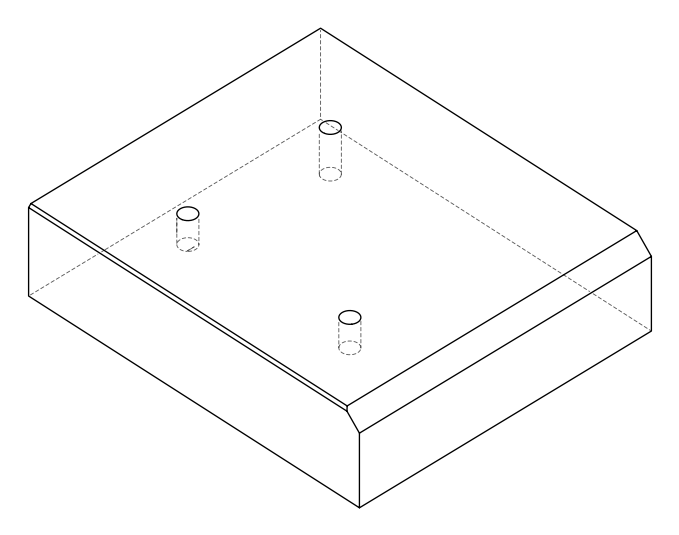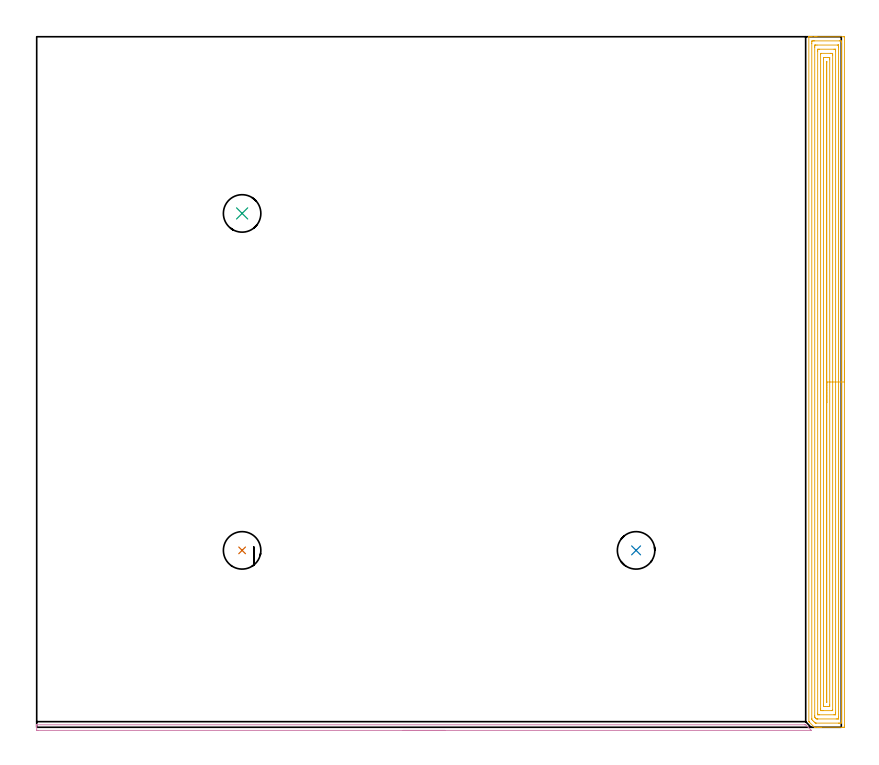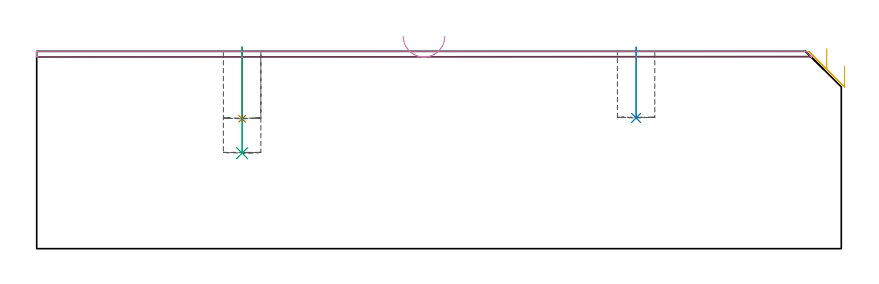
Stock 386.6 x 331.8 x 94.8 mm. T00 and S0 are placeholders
(PLAN: 5 operations, 1 tool changes, 22.4 min)
(1 INDEXABLE_INSERT_DRILL_BLIND_HOLE_FROM_SOLID | STEP1POCKET | NXT0302_007 | 0.14 min | 8178 mm3)
(2 INDEXABLE_INSERT_DRILL_BLIND_HOLE_FROM_SOLID_1 | STEP1POCKET_1 | NXT0302_007 | 0.14 min | 8076 mm3)
(3 INDEXABLE_INSERT_DRILL_BLIND_HOLE_FROM_SOLID_2 | STEP1POCKET_2 | NXT0302_007 | 0.21 min | 12369 mm3)
(4 AREA_MILL | FG_CHAMFER_SURFACE | UGT0205_001 | 3.13 min | 1363 mm3)
(5 AREA_MILL_1 | FG_CHAMFER_SURFACE_1 | UGT0205_001 | 18.75 min | 48500 mm3)
(TOOL NXT0302_007 | Index. Insert Drill 18mm [880-D1800L25-05] | D18 PA176 FL90 Z2)
(TOOL UGT0205_001 | Chamfer Mill 20 x 3 x 45 deg. | D20 FL50 Z2)
(OP 1 INDEXABLE_INSERT_DRILL_BLIND_HOLE_FROM_SOLID)
G17 G21 G94 G90
T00 M6
G54
G17 G0 G90 X98.7 Y85. S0 M3
G43 Z104.8 H1
G94 G81 G98 Z62.4 F250. R96.8
G80
M5
M2
(OP 2 INDEXABLE_INSERT_DRILL_BLIND_HOLE_FROM_SOLID_1)
G17 G21 G94 G90
T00 M6
G54
G17 G0 G90 X288. Y85. S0 M3
G43 Z104.8 H1
G94 G81 G98 Z62.8 F250. R96.8
G80
M5
M2
(OP 3 INDEXABLE_INSERT_DRILL_BLIND_HOLE_FROM_SOLID_2)
G17 G21 G94 G90
T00 M6
G54
G17 G0 G90 X98.7 Y246.9 S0 M3
G43 Z104.8 H1
G94 G81 G98 Z45.9 F250. R96.8
G80
M5
M2
(OP 4 AREA_MILL)
G17 G21 G94 G90
T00 M6
G54
G17 G0 G90 X196.1 Y-1.5 S1061 M3
G43 Z104.8 H0
Z102.1
G94 G1 X196.062 Z101.228 F250.
X195.948 Z100.364
X195.759 Z99.512
X195.497 Z98.68
X195.163 Z97.874
X194.76 Z97.1
X194.291 Z96.364
X193.76 Z95.672
X193.171 Z95.029
X192.528 Z94.44
X191.836 Z93.908
X191.1 Z93.44
X190.326 Z93.037
X189.52 Z92.703
X188.688 Z92.441
X187.836 Z92.252
X186.971 Z92.138
X186.1 Z92.1
X0.625
X0.414 Y-1.498 Z92.102
X0.003 Y-1.491 Z92.105
X0. Y-1.384 Z92.213
Y-0.15 Z93.445
Y0.554 Z94.153
Y0.828 Z94.427
X0.007 Y1.19 Z94.781
X0.008 Y1.197 Z94.788
X0.178 Y1.2 Z94.8
X368.893
X369.496 Y1.196 Z94.787
X369.525 Y1.175 Z94.775
X371.734 Y-1.033 Z92.564
X372.174 Y-1.474 Z92.126
X372.192 Y-1.492 Z92.107
X372.186 Y-1.496 Z92.103
X372.171 Y-1.5 Z92.1
X186.1
X185.228 Z92.138
X184.363 Z92.252
X183.512 Z92.441
X182.68 Z92.703
X181.874 Z93.037
X181.1 Z93.44
X180.364 Z93.908
X179.672 Z94.44
X179.029 Z95.029
X178.439 Z95.672
X177.908 Z96.364
X177.44 Z97.1
X177.037 Z97.874
X176.703 Z98.68
X176.441 Z99.512
X176.252 Z100.364
X176.138 Z101.228
X176.1 Z102.1
G0 Z104.8
M5
M2
(OP 5 AREA_MILL_1)
G17 G21 G94 G90
T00 M6
G54
G17 G0 G90 X388.1 Y175.9 S1061 M3
G43 Z104.8 H0
Z87.7
G94 G1 Y175.862 Z86.828 F250.
Y175.748 Z85.964
Y175.559 Z85.112
Y175.297 Z84.28
Y174.963 Z83.474
Y174.56 Z82.7
Y174.091 Z81.964
Y173.56 Z81.272
Y172.971 Z80.629
Y172.328 Z80.04
Y171.636 Z79.508
Y170.9 Z79.04
Y170.126 Z78.637
Y169.32 Z78.303
Y168.488 Z78.041
Y167.636 Z77.852
Y166.772 Z77.738
Y165.9 Z77.7
Y0.957
X388.099 Y0.619 Z77.701
X388.094 Y0.07 Z77.704
X388.092 Y0.008 Z77.706
X387.548 Y0.004 Z78.25
X386.932 Y0. Z78.865
X376.884 Z88.91
X376.338 Z89.459
X375.995 Z89.801
X375.449 Z90.347
X375.107 Z90.688
X374.422 Z91.378
X373.774 Z92.026
X373.722 Y0.001 Z92.077
X373.696 Y0.003 Z92.102
X371.294 Y2.406 Z94.505
X371.048 Y2.655 Z94.748
X371.003 Y2.705 Z94.789
X371. Y2.852 Z94.8
Y331.628
X371.002 Y331.791 Z94.788
X371.041 Y331.8 Z94.75
X371.426 Z94.374
X371.756 Z94.044
X372.441 Z93.354
X373.672 Z92.125
X374.218 Z91.576
X374.834 Z90.962
X387.548 Z78.25
X387.823 Y331.797 Z77.974
X388.092 Y331.79 Z77.706
X388.099 Y331.52 Z77.699
X388.1 Y165.9 Z77.7
X386.686 Z79.114
Y3.299
X386.685 Y2.406 Z79.115
X386.684 Y2.381 Z79.116
X386.659 Y2.01 Z79.141
X386.172 Y2.002 Z79.628
X385.771 Y2.001 Z80.029
X385.285 Y2. Z80.515
X374.621 Y2.001 Z91.179
X374.218 Y2.008 Z91.582
X374.162 Y2.01 Z91.638
X374.104 Y2.058 Z91.696
X373.984 Y2.172 Z91.816
X373.744 Y2.406 Z92.056
X373.329 Y2.821 Z92.471
X372.853 Y3.299 Z92.947
X372.441 Y3.721 Z93.359
X372.416 Y4.193 Z93.384
X372.415 Y4.219 Z93.385
X372.414 Y328.501 Z93.386
X372.415 Y329.394 Z93.385
X372.416 Y329.419 Z93.384
X372.441 Y329.79 Z93.359
X372.928 Y329.798 Z92.872
X373.329 Y329.799 Z92.471
X373.815 Y329.8 Z91.985
X385.771 Y329.799 Z80.029
X386.258 Y329.798 Z79.542
X386.659 Y329.79 Z79.141
X386.684 Y329.394 Z79.116
X386.685 Y329.368 Z79.115
X386.686 Y165.9 Z79.114
X385.272 Z80.528
X385.271 Y5.086 Z80.529
X385.27 Y4.696 Z80.53
X385.265 Y4.193 Z80.535
X385.258 Y4.01 Z80.542
X385.071 Y4.002 Z80.729
X384.882 Y4.001 Z80.918
X384.185 Y4. Z81.615
X375.298 Z90.502
X375.107 Y4.003 Z90.693
X374.915 Y4.01 Z90.885
X374.585 Y4.027 Z91.215
X374.409 Y4.193 Z91.391
X374.218 Y4.384 Z91.582
X373.871 Y4.74 Z91.929
X373.835 Y4.786 Z91.965
X373.832 Y4.851 Z91.968
X373.83 Y4.955 Z91.97
X373.829 Y5.086 Z91.971
X373.828 Y5.478 Z91.972
X373.829 Y326.714 Z91.971
X373.83 Y327.104 Z91.97
X373.835 Y327.608 Z91.965
X373.842 Y327.79 Z91.958
X374.029 Y327.798 Z91.771
X374.218 Y327.799 Z91.582
X374.915 Y327.8 Z90.885
X384.882 Y327.799 Z80.918
X385.073 Y327.795 Z80.727
X385.2 Y327.79 Z80.6
X385.265 Y327.777 Z80.535
X385.267 Y327.737 Z80.533
X385.27 Y327.608 Z80.53
X385.271 Y327.216 Z80.529
X385.272 Y326.714 Z80.528
Y165.9
X383.857 Z81.943
Y6.873
X383.853 Y6.12 Z81.947
X383.851 Y6.017 Z81.949
X383.755 Y6.01 Z82.045
X383.539 Y6.005 Z82.261
X383.105 Y6. Z82.695
X375.975 Z89.825
X375.554 Y6.004 Z90.246
X375.344 Y6.009 Z90.456
X375.25 Y6.014 Z90.55
X375.248 Y6.085 Z90.552
X375.243 Y6.736 Z90.557
Y324.927
X375.247 Y325.68 Z90.553
X375.249 Y325.783 Z90.551
X375.345 Y325.79 Z90.455
X375.561 Y325.795 Z90.239
X375.995 Y325.8 Z89.805
X383.125 Z82.675
X383.546 Y325.796 Z82.254
X383.756 Y325.791 Z82.044
X383.85 Y325.786 Z81.95
X383.852 Y325.715 Z81.948
X383.857 Y325.064 Z81.943
Y165.9
X382.443 Z83.357
Y8.431
X382.441 Y8.203 Z83.359
X382.437 Y8.051 Z83.363
X382.435 Y8.009 Z83.365
X382.42 Y8.006 Z83.38
X382.38 Y8.003 Z83.42
X382.216 Y8. Z83.584
X381.983 Z83.817
X377.773 Z88.027
X377.54 Z88.26
X376.884 Y8.007 Z88.916
X376.672 Y8.01 Z89.128
X376.662 Y8.431 Z89.138
X376.659 Y8.66 Z89.141
X376.657 Y8.888 Z89.143
Y323.369
X376.659 Y323.597 Z89.141
X376.663 Y323.749 Z89.137
X376.665 Y323.791 Z89.135
X376.68 Y323.794 Z89.12
X376.72 Y323.797 Z89.08
X376.884 Y323.799 Z88.916
X377.117 Y323.8 Z88.683
X381.327 Z84.473
X381.56 Z84.24
X382.216 Y323.793 Z83.584
X382.428 Y323.79 Z83.372
X382.438 Y323.369 Z83.362
X382.441 Y323.14 Z83.359
X382.443 Y322.912 Z83.357
Y165.9
X381.029 Z84.771
Y10.747
X381.027 Y10.446 Z84.773
X381.024 Y10.15 Z84.776
X381.022 Y10.011 Z84.778
X380.878 Y10.005 Z84.922
X380.439 Y10.001 Z85.361
X379.994 Y10. Z85.806
X379.105 Z86.695
X378.661 Y10.001 Z87.139
X378.213 Y10.004 Z87.587
X378.094 Y10.01 Z87.706
X378.078 Y10.021 Z87.722
X378.075 Y10.059 Z87.725
X378.073 Y10.145 Z87.727
X378.072 Y10.446 Z87.728
X378.071 Y11.04 Z87.729
Y321.053
X378.073 Y321.354 Z87.727
X378.076 Y321.65 Z87.724
X378.078 Y321.789 Z87.722
X378.222 Y321.795 Z87.578
X378.661 Y321.799 Z87.139
X379.106 Y321.8 Z86.694
X379.995 Z85.805
X380.439 Y321.799 Z85.361
X380.887 Y321.796 Z84.913
X381.006 Y321.79 Z84.794
X381.022 Y321.779 Z84.778
X381.025 Y321.741 Z84.775
X381.027 Y321.655 Z84.773
X381.028 Y321.354 Z84.772
X381.029 Y320.76 Z84.771
Y165.9
X379.615 Z86.185
X379.614 Y12.233 Z86.186
X379.613 Y12.169 Z86.187
X379.61 Y12.104 Z86.19
X379.602 Y12.01 Z86.198
X379.55 Y12.004 Z86.25
X379.517 Y12.002 Z86.283
X379.498 Y12.006 Z86.302
X379.492 Y12.009 Z86.308
X379.49 Y12.039 Z86.31
X379.486 Y12.168 Z86.314
X379.485 Y12.233 Z86.315
X379.486 Y319.567 Z86.314
X379.487 Y319.631 Z86.313
X379.49 Y319.696 Z86.31
X379.498 Y319.79 Z86.302
X379.55 Y319.796 Z86.25
X379.583 Y319.797 Z86.217
X379.602 Y319.794 Z86.198
X379.608 Y319.791 Z86.192
X379.61 Y319.761 Z86.19
X379.614 Y319.632 Z86.186
X379.615 Y319.567 Z86.185
Y165.9
Y165.028 Z86.223
Y164.163 Z86.337
Y163.312 Z86.526
Y162.48 Z86.788
Y161.674 Z87.122
Y160.9 Z87.525
Y160.164 Z87.994
Y159.472 Z88.525
Y158.829 Z89.114
Y158.24 Z89.757
Y157.708 Z90.45
Y157.24 Z91.185
Y156.837 Z91.959
Y156.503 Z92.765
Y156.241 Z93.597
Y156.052 Z94.449
Y155.938 Z95.314
Y155.9 Z96.185
G0 Z104.8
M5
M2
